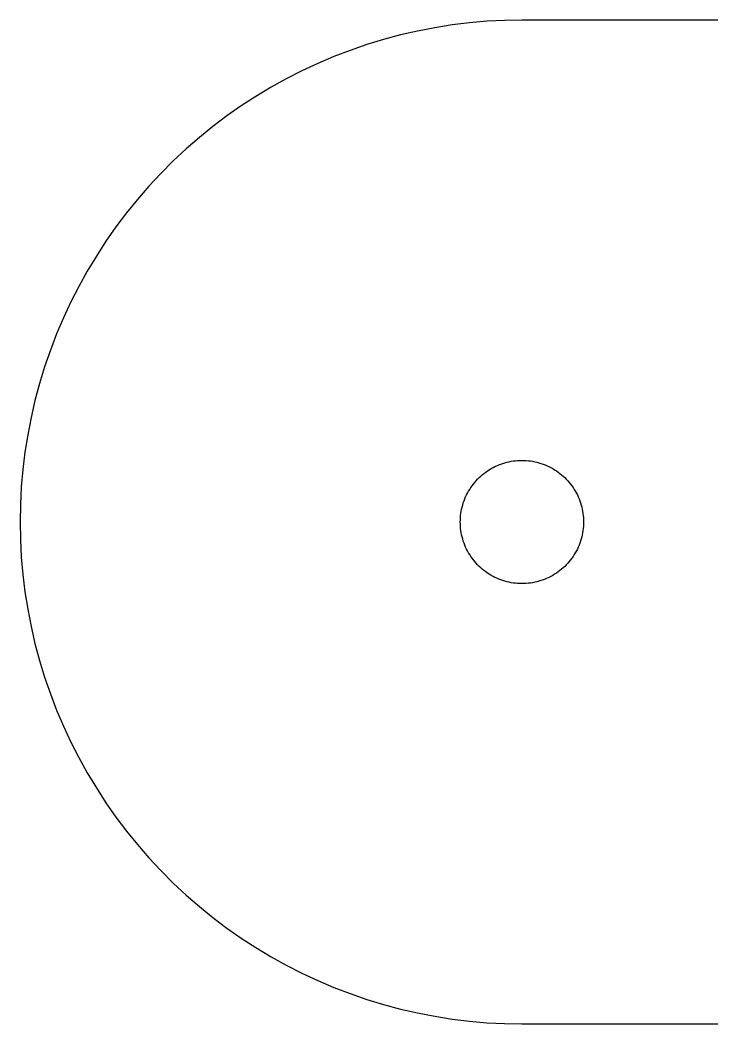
# Model space of a CAD drawing. Header units: metres. Extents: x -32 to 336, y -32 to 32.
# Drawn here: x -32 to 12.1, y -32 to 32 of the extents above; entities that cross this region are included whole.
import ezdxf

# ---------------------------------------------------------------- set-up
doc = ezdxf.new("R2010")
doc.units = ezdxf.units.M

msp = doc.modelspace()

# ---------------------------------------------------------------- linework, layer by layer
for p, q in [((0, 32), (-1.11678, 31.9805)), ((304, 32), (0, 32)), ((-5.55673, 31.5138), (-6.65317, 31.3007)), ((-4.45354, 31.6886), (-5.55673, 31.5138)), ((-3.34491, 31.8247), (-4.45354, 31.6886)), ((-2.23219, 31.922), (-3.34491, 31.8247)), ((-1.11678, 31.9805), (-2.23219, 31.922)), ((-8.82039, 30.7604), (-9.88853, 30.4338)), ((-7.74149, 31.0495), (-8.82039, 30.7604)), ((-6.65317, 31.3007), (-7.74149, 31.0495)), ((-9.88853, 30.4338), (-10.9446, 30.0702)), ((-11.9874, 29.6699), (-13.0156, 29.2334)), ((-10.9446, 30.0702), (-11.9874, 29.6699)), ((-13.0156, 29.2334), (-14.0279, 28.7614)), ((-15.0231, 28.2543), (-16, 27.7128)), ((-14.0279, 28.7614), (-15.0231, 28.2543)), ((-16, 27.7128), (-16.9574, 27.1375)), ((-16.9574, 27.1375), (-17.8942, 26.5292)), ((-17.8942, 26.5292), (-18.8091, 25.8885)), ((-18.8091, 25.8885), (-19.7012, 25.2163)), ((-19.7012, 25.2163), (-20.5692, 24.5134)), ((-20.5692, 24.5134), (-21.4122, 23.7806)), ((-21.4122, 23.7806), (-22.2291, 23.0189)), ((-22.2291, 23.0189), (-23.0189, 22.2291)), ((-23.0189, 22.2291), (-23.7806, 21.4122)), ((-23.7806, 21.4122), (-24.5134, 20.5692)), ((-24.5134, 20.5692), (-25.2163, 19.7012)), ((-25.2163, 19.7012), (-25.8885, 18.8091)), ((-25.8885, 18.8091), (-26.5292, 17.8942)), ((-26.5292, 17.8942), (-27.1375, 16.9574)), ((-27.1375, 16.9574), (-27.7128, 16)), ((-27.7128, 16), (-28.2543, 15.0231)), ((-28.2543, 15.0231), (-28.7614, 14.0279)), ((-28.7614, 14.0279), (-29.2334, 13.0156)), ((-29.2334, 13.0156), (-29.6699, 11.9874)), ((-29.6699, 11.9874), (-30.0702, 10.9446)), ((-30.0702, 10.9446), (-30.4338, 9.88853)), ((-30.4338, 9.88853), (-30.7604, 8.82039)), ((-30.7604, 8.82039), (-31.0495, 7.74149)), ((-31.0495, 7.74149), (-31.3007, 6.65317)), ((-31.3007, 6.65317), (-31.5138, 5.55673)), ((-31.5138, 5.55673), (-31.6886, 4.45354)), ((-31.6886, 4.45354), (-31.8247, 3.34491)), ((-0.950745, 3.81325), (-0.817093, 3.84412)), ((-0.817093, 3.84412), (-0.682434, 3.87029)), ((-0.682434, 3.87029), (-0.546936, 3.89174)), ((-0.546936, 3.89174), (-0.410782, 3.90846)), ((-0.410782, 3.90846), (-0.274139, 3.92043)), ((-0.274139, 3.92043), (-0.137146, 3.9276)), ((-0.137146, 3.9276), (0, 3.92999)), ((0, 3.92999), (0.137146, 3.9276)), ((0.137146, 3.9276), (0.274139, 3.92043)), ((0.274139, 3.92043), (0.410782, 3.90846)), ((0.410782, 3.90846), (0.546936, 3.89174)), ((0.546936, 3.89174), (0.682434, 3.87029)), ((0.682434, 3.87029), (0.817093, 3.84412)), ((0.817093, 3.84412), (0.950745, 3.81325)), ((-31.8247, 3.34491), (-31.922, 2.23219)), ((-2.30998, 3.17943), (-2.19762, 3.2581)), ((-2.19762, 3.2581), (-2.08258, 3.33282)), ((-2.08258, 3.33282), (-1.965, 3.40347)), ((-1.965, 3.40347), (-1.84502, 3.46997)), ((-1.84502, 3.46997), (-1.72279, 3.53226)), ((-1.72279, 3.53226), (-1.59846, 3.59023)), ((-1.59846, 3.59023), (-1.4722, 3.64383)), ((-1.4722, 3.64383), (-1.34413, 3.69298)), ((-1.34413, 3.69298), (-1.21443, 3.73764)), ((-1.21443, 3.73764), (-1.08325, 3.77776)), ((-1.08325, 3.77776), (-0.950745, 3.81325)), ((0.950745, 3.81325), (1.08325, 3.77776)), ((1.08325, 3.77776), (1.21443, 3.73764)), ((1.21443, 3.73764), (1.34413, 3.69298)), ((1.34413, 3.69298), (1.4722, 3.64383)), ((1.4722, 3.64383), (1.59846, 3.59023)), ((1.59846, 3.59023), (1.72279, 3.53226)), ((1.72279, 3.53226), (1.84502, 3.46997)), ((1.84502, 3.46997), (1.965, 3.40347)), ((1.965, 3.40347), (2.08258, 3.33282)), ((2.08258, 3.33282), (2.19762, 3.2581)), ((2.19762, 3.2581), (2.30998, 3.17943)), ((-3.01054, 2.52615), (-2.92055, 2.62967)), ((-2.92055, 2.62967), (-2.827, 2.73)), ((-2.827, 2.73), (-2.73, 2.827)), ((-2.73, 2.827), (-2.62967, 2.92055)), ((-2.62967, 2.92055), (-2.52615, 3.01054)), ((-2.52615, 3.01054), (-2.41954, 3.09688)), ((-2.41954, 3.09688), (-2.30998, 3.17943)), ((2.30998, 3.17943), (2.41954, 3.09688)), ((2.41954, 3.09688), (2.52615, 3.01054)), ((2.52615, 3.01054), (2.62967, 2.92055)), ((2.62967, 2.92055), (2.73, 2.827)), ((2.73, 2.827), (2.827, 2.73)), ((2.827, 2.73), (2.92055, 2.62967)), ((2.92055, 2.62967), (3.01054, 2.52615)), ((-31.922, 2.23219), (-31.9805, 1.11678)), ((-3.46997, 1.84502), (-3.40347, 1.965)), ((-3.40347, 1.965), (-3.33282, 2.08258)), ((-3.33282, 2.08258), (-3.2581, 2.19762)), ((-3.2581, 2.19762), (-3.17943, 2.30998)), ((-3.17943, 2.30998), (-3.09688, 2.41954)), ((-3.09688, 2.41954), (-3.01054, 2.52615)), ((3.01054, 2.52615), (3.09688, 2.41954)), ((3.09688, 2.41954), (3.17943, 2.30998)), ((3.17943, 2.30998), (3.2581, 2.19762)), ((3.2581, 2.19762), (3.33282, 2.08258)), ((3.33282, 2.08258), (3.40347, 1.965)), ((3.40347, 1.965), (3.46997, 1.84502)), ((-3.73764, 1.21443), (-3.69298, 1.34413)), ((-3.69298, 1.34413), (-3.64383, 1.4722)), ((-3.64383, 1.4722), (-3.59023, 1.59846)), ((-3.59023, 1.59846), (-3.53226, 1.72279)), ((-3.53226, 1.72279), (-3.46997, 1.84502)), ((3.46997, 1.84502), (3.53226, 1.72279)), ((3.53226, 1.72279), (3.59023, 1.59846)), ((3.59023, 1.59846), (3.64383, 1.4722)), ((3.64383, 1.4722), (3.69298, 1.34413)), ((3.69298, 1.34413), (3.73764, 1.21443)), ((-31.9805, 1.11678), (-32, 0)), ((-3.89174, 0.546936), (-3.87029, 0.682434)), ((-3.87029, 0.682434), (-3.84412, 0.817093)), ((-3.84412, 0.817093), (-3.81325, 0.950745)), ((-3.81325, 0.950745), (-3.77776, 1.08325)), ((-3.77776, 1.08325), (-3.73764, 1.21443)), ((3.73764, 1.21443), (3.77776, 1.08325)), ((3.77776, 1.08325), (3.81325, 0.950745)), ((3.81325, 0.950745), (3.84412, 0.817093)), ((3.84412, 0.817093), (3.87029, 0.682434)), ((3.87029, 0.682434), (3.89174, 0.546936)), ((-32, 0), (-31.9805, -1.11678)), ((-3.92999, 0), (-3.9276, 0.137146)), ((-3.9276, -0.137146), (-3.92999, 0)), ((-3.9276, 0.137146), (-3.92043, 0.274139)), ((-3.92043, 0.274139), (-3.90846, 0.410782)), ((-3.90846, 0.410782), (-3.89174, 0.546936)), ((3.89174, 0.546936), (3.90846, 0.410782)), ((3.90846, 0.410782), (3.92043, 0.274139)), ((3.92043, 0.274139), (3.9276, 0.137146)), ((3.9276, 0.137146), (3.92999, 0)), ((3.92999, 0), (3.9276, -0.137146)), ((-3.92043, -0.274139), (-3.9276, -0.137146)), ((-3.90846, -0.410782), (-3.92043, -0.274139)), ((-3.89174, -0.546936), (-3.90846, -0.410782)), ((-3.87029, -0.682434), (-3.89174, -0.546936)), ((3.89174, -0.546936), (3.87029, -0.682434)), ((3.90846, -0.410782), (3.89174, -0.546936)), ((3.92043, -0.274139), (3.90846, -0.410782)), ((3.9276, -0.137146), (3.92043, -0.274139)), ((-31.9805, -1.11678), (-31.922, -2.23219)), ((-3.84412, -0.817093), (-3.87029, -0.682434)), ((-3.81325, -0.950745), (-3.84412, -0.817093)), ((-3.77776, -1.08325), (-3.81325, -0.950745)), ((-3.73764, -1.21443), (-3.77776, -1.08325)), ((-3.69298, -1.34413), (-3.73764, -1.21443)), ((3.73764, -1.21443), (3.69298, -1.34413)), ((3.77776, -1.08325), (3.73764, -1.21443)), ((3.81325, -0.950745), (3.77776, -1.08325)), ((3.84412, -0.817093), (3.81325, -0.950745)), ((3.87029, -0.682434), (3.84412, -0.817093)), ((-3.64383, -1.4722), (-3.69298, -1.34413)), ((-3.59023, -1.59846), (-3.64383, -1.4722)), ((-3.53226, -1.72279), (-3.59023, -1.59846)), ((-3.46997, -1.84502), (-3.53226, -1.72279)), ((-3.40347, -1.965), (-3.46997, -1.84502)), ((3.46997, -1.84502), (3.40347, -1.965)), ((3.53226, -1.72279), (3.46997, -1.84502)), ((3.59023, -1.59846), (3.53226, -1.72279)), ((3.64383, -1.4722), (3.59023, -1.59846)), ((3.69298, -1.34413), (3.64383, -1.4722)), ((-31.922, -2.23219), (-31.8247, -3.34491)), ((-3.33282, -2.08258), (-3.40347, -1.965)), ((-3.2581, -2.19762), (-3.33282, -2.08258)), ((-3.17943, -2.30998), (-3.2581, -2.19762)), ((-3.09688, -2.41954), (-3.17943, -2.30998)), ((-3.01054, -2.52615), (-3.09688, -2.41954)), ((-2.92055, -2.62967), (-3.01054, -2.52615)), ((3.01054, -2.52615), (2.92055, -2.62967)), ((3.09688, -2.41954), (3.01054, -2.52615)), ((3.17943, -2.30998), (3.09688, -2.41954)), ((3.2581, -2.19762), (3.17943, -2.30998)), ((3.33282, -2.08258), (3.2581, -2.19762)), ((3.40347, -1.965), (3.33282, -2.08258)), ((-2.827, -2.73), (-2.92055, -2.62967)), ((-2.73, -2.827), (-2.827, -2.73)), ((-2.62967, -2.92055), (-2.73, -2.827)), ((-2.52615, -3.01054), (-2.62967, -2.92055)), ((-2.41954, -3.09688), (-2.52615, -3.01054)), ((-2.30998, -3.17943), (-2.41954, -3.09688)), ((-2.19762, -3.2581), (-2.30998, -3.17943)), ((2.30998, -3.17943), (2.19762, -3.2581)), ((2.41954, -3.09688), (2.30998, -3.17943)), ((2.52615, -3.01054), (2.41954, -3.09688)), ((2.62967, -2.92055), (2.52615, -3.01054)), ((2.73, -2.827), (2.62967, -2.92055)), ((2.827, -2.73), (2.73, -2.827)), ((2.92055, -2.62967), (2.827, -2.73)), ((-31.8247, -3.34491), (-31.6886, -4.45354)), ((-2.08258, -3.33282), (-2.19762, -3.2581)), ((-1.965, -3.40347), (-2.08258, -3.33282)), ((-1.84502, -3.46997), (-1.965, -3.40347)), ((-1.72279, -3.53226), (-1.84502, -3.46997)), ((-1.59846, -3.59023), (-1.72279, -3.53226)), ((-1.4722, -3.64383), (-1.59846, -3.59023)), ((-1.34413, -3.69298), (-1.4722, -3.64383)), ((-1.21443, -3.73764), (-1.34413, -3.69298)), ((-1.08325, -3.77776), (-1.21443, -3.73764)), ((-0.950745, -3.81325), (-1.08325, -3.77776)), ((-0.817093, -3.84412), (-0.950745, -3.81325)), ((0.950745, -3.81325), (0.817093, -3.84412)), ((1.08325, -3.77776), (0.950745, -3.81325)), ((1.21443, -3.73764), (1.08325, -3.77776)), ((1.34413, -3.69298), (1.21443, -3.73764)), ((1.4722, -3.64383), (1.34413, -3.69298)), ((1.59846, -3.59023), (1.4722, -3.64383)), ((1.72279, -3.53226), (1.59846, -3.59023)), ((1.84502, -3.46997), (1.72279, -3.53226)), ((1.965, -3.40347), (1.84502, -3.46997)), ((2.08258, -3.33282), (1.965, -3.40347)), ((2.19762, -3.2581), (2.08258, -3.33282)), ((-31.6886, -4.45354), (-31.5138, -5.55673)), ((-0.682434, -3.87029), (-0.817093, -3.84412)), ((-0.546936, -3.89174), (-0.682434, -3.87029)), ((-0.410782, -3.90846), (-0.546936, -3.89174)), ((-0.274139, -3.92043), (-0.410782, -3.90846)), ((-0.137146, -3.9276), (-0.274139, -3.92043)), ((0, -3.92999), (-0.137146, -3.9276)), ((0.137146, -3.9276), (0, -3.92999)), ((0.274139, -3.92043), (0.137146, -3.9276)), ((0.410782, -3.90846), (0.274139, -3.92043)), ((0.546936, -3.89174), (0.410782, -3.90846)), ((0.682434, -3.87029), (0.546936, -3.89174)), ((0.817093, -3.84412), (0.682434, -3.87029)), ((-31.5138, -5.55673), (-31.3007, -6.65317)), ((-31.3007, -6.65317), (-31.0495, -7.74149)), ((-31.0495, -7.74149), (-30.7604, -8.82039)), ((-30.7604, -8.82039), (-30.4338, -9.88853)), ((-30.4338, -9.88853), (-30.0702, -10.9446)), ((-30.0702, -10.9446), (-29.6699, -11.9874)), ((-29.6699, -11.9874), (-29.2334, -13.0156)), ((-29.2334, -13.0156), (-28.7614, -14.0279)), ((-28.7614, -14.0279), (-28.2543, -15.0231)), ((-28.2543, -15.0231), (-27.7128, -16)), ((-27.7128, -16), (-27.1375, -16.9574)), ((-27.1375, -16.9574), (-26.5292, -17.8942)), ((-26.5292, -17.8942), (-25.8885, -18.8091)), ((-25.8885, -18.8091), (-25.2163, -19.7012)), ((-25.2163, -19.7012), (-24.5134, -20.5692)), ((-24.5134, -20.5692), (-23.7806, -21.4122)), ((-23.7806, -21.4122), (-23.0189, -22.2291)), ((-23.0189, -22.2291), (-22.2291, -23.0189)), ((-22.2291, -23.0189), (-21.4122, -23.7806)), ((-21.4122, -23.7806), (-20.5692, -24.5134)), ((-20.5692, -24.5134), (-19.7012, -25.2163)), ((-19.7012, -25.2163), (-18.8091, -25.8885)), ((-18.8091, -25.8885), (-17.8942, -26.5292)), ((-17.8942, -26.5292), (-16.9574, -27.1375)), ((-16.9574, -27.1375), (-16, -27.7128)), ((-16, -27.7128), (-15.0231, -28.2543)), ((-15.0231, -28.2543), (-14.0279, -28.7614)), ((-14.0279, -28.7614), (-13.0156, -29.2334)), ((-13.0156, -29.2334), (-11.9874, -29.6699)), ((-11.9874, -29.6699), (-10.9446, -30.0702)), ((-10.9446, -30.0702), (-9.88853, -30.4338)), ((-9.88853, -30.4338), (-8.82039, -30.7604)), ((-8.82039, -30.7604), (-7.74149, -31.0495)), ((-7.74149, -31.0495), (-6.65317, -31.3007)), ((-6.65317, -31.3007), (-5.55673, -31.5138)), ((-5.55673, -31.5138), (-4.45354, -31.6886)), ((-4.45354, -31.6886), (-3.34491, -31.8247)), ((-3.34491, -31.8247), (-2.23219, -31.922)), ((-2.23219, -31.922), (-1.11678, -31.9805)), ((-1.11678, -31.9805), (0, -32)), ((0, -32), (304, -32))]:
    msp.add_line(p, q)

doc.saveas('drawing.dxf')
